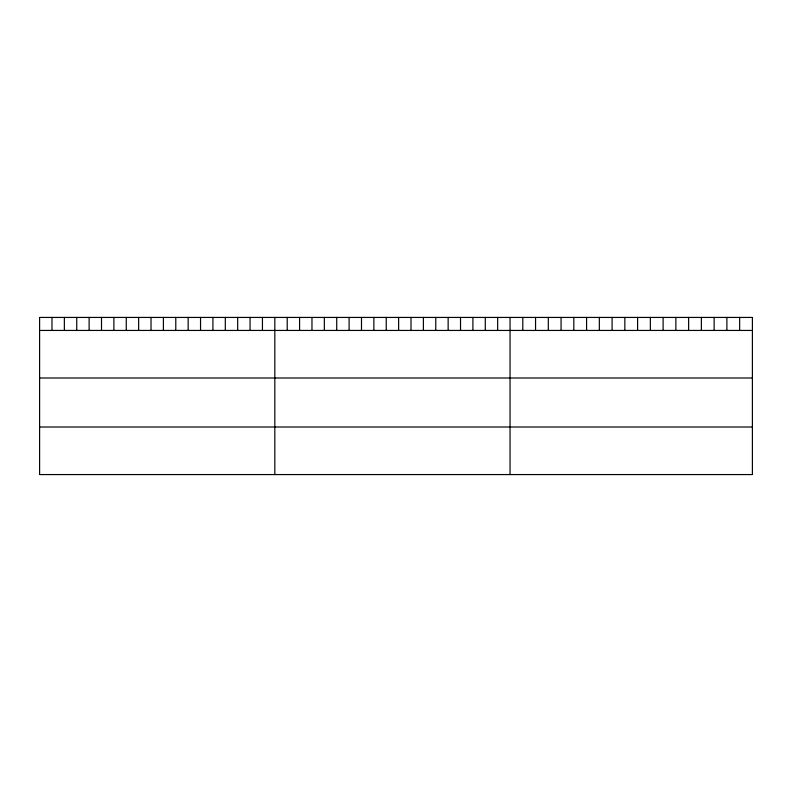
<?xml version="1.0" encoding="UTF-8"?>
<svg xmlns="http://www.w3.org/2000/svg" width="792" height="792" viewBox="0 0 792 792"><rect width="100%" height="100%" fill="white"/><g stroke="black" fill="none" stroke-linecap="round" stroke-linejoin="round"><path stroke-width="1.19" d="M752.4 330.442L752.4 474.566L39.6 474.566L39.6 317.434L752.4 317.434L752.4 330.442L39.6 330.442M39.6 378.002L752.4 378.002M39.6 427.007L752.4 427.007M739.649 317.434L739.649 330.442M726.888 317.434L726.888 330.442M714.137 317.434L714.137 330.442M701.375 317.434L701.375 330.442M688.624 317.434L688.624 330.442M675.863 317.434L675.863 330.442M663.112 317.434L663.112 330.442M650.361 317.434L650.361 330.442M637.6 317.434L637.6 330.442M624.848 317.434L624.848 330.442M612.087 317.434L612.087 330.442M599.336 317.434L599.336 330.442M586.585 317.434L586.585 330.442M573.824 317.434L573.824 330.442M561.073 317.434L561.073 330.442M548.312 317.434L548.312 330.442M535.56 317.434L535.56 330.442M522.799 317.434L522.799 330.442M510.048 317.434L510.048 474.566M497.663 317.434L497.663 330.442M485.288 317.434L485.288 330.442M472.903 317.434L472.903 330.442M460.528 317.434L460.528 330.442M448.143 317.434L448.143 330.442M435.768 317.434L435.768 330.442M423.383 317.434L423.383 330.442M411.008 317.434L411.008 330.442M398.623 317.434L398.623 330.442M386.248 317.434L386.248 330.442M373.864 317.434L373.864 330.442M361.489 317.434L361.489 330.442M349.104 317.434L349.104 330.442M336.729 317.434L336.729 330.442M324.344 317.434L324.344 330.442M311.969 317.434L311.969 330.442M299.584 317.434L299.584 330.442M287.209 317.434L287.209 330.442M274.824 317.434L274.824 474.566M262.439 317.434L262.439 330.442M250.064 317.434L250.064 330.442M237.679 317.434L237.679 330.442M225.304 317.434L225.304 330.442M212.919 317.434L212.919 330.442M200.544 317.434L200.544 330.442M188.159 317.434L188.159 330.442M175.784 317.434L175.784 330.442M163.4 317.434L163.4 330.442M151.025 317.434L151.025 330.442M138.64 317.434L138.64 330.442M126.265 317.434L126.265 330.442M113.88 317.434L113.88 330.442M101.505 317.434L101.505 330.442M89.12 317.434L89.12 330.442M76.745 317.434L76.745 330.442M64.36 317.434L64.36 330.442M51.985 317.434L51.985 330.442"/></g></svg>
